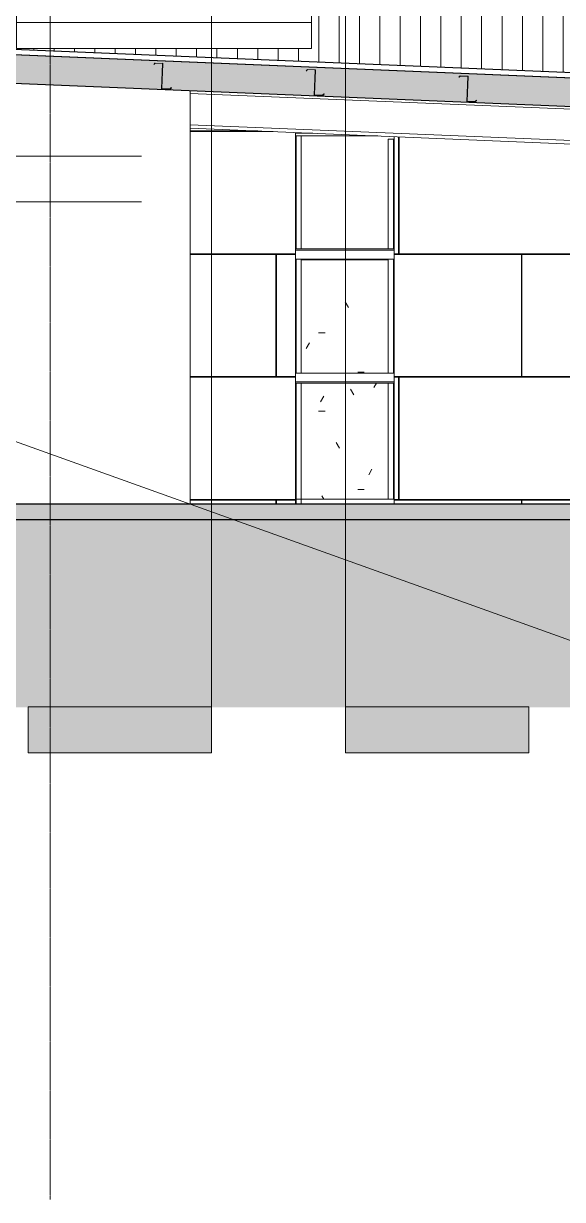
# Model space of a CAD drawing. Header units: inches. Extents: x -23445 to -52, y -314 to 853.
# Drawn here: x -15131.2 to -14919.4, y -273.2 to 188.9 of the extents above; entities that cross this region are included whole.
import ezdxf

# ---------------------------------------------------------------- set-up
doc = ezdxf.new("R2010")
doc.units = ezdxf.units.IN
doc.header["$MEASUREMENT"] = 0
doc.linetypes.add('Grid Line 1_2_', pattern=[0.875, 0.5, -0.125, 0.125, -0.125])
for name, color, linetype, lineweight in [('A-ANNO-IDEN', 131, 'Continuous', 9), ('A-CLNG', 13, 'Continuous', 9), ('A-CLNG-PATT', 13, 'Continuous', 9), ('A-FLOR', 192, 'Continuous', 9), ('A-FLOR-LEVL', 51, 'Continuous', 9), ('A-FLOR-PATT', 8, 'Continuous', 25), ('A-GLAZ-CURT', 52, 'Continuous', 9), ('A-GLAZ-CWMG', 51, 'Continuous', 9), ('A-ROOF', 132, 'Continuous', 9), ('A-WALL', 113, 'Continuous', 9), ('A-WALL-PATT', 111, 'Continuous', 25), ('C-TOPO', 7, 'Continuous', 9), ('G-ANNO-SYMB', 111, 'Continuous', 9), ('I-WALL', 2, 'Continuous', 9), ('M-EQPM', 50, 'Continuous', 9), ('M-HVAC-DUCT', 70, 'Continuous', 9), ('S-BEAM', 12, 'Continuous', 9), ('S-GRID', 1, 'Continuous', 9)]:
    doc.layers.add(name, color=color, linetype=linetype, lineweight=lineweight)

# ---------------------------------------------------------------- blocks, each defined once
blk = doc.blocks.new('Struct_Xcel_Sports Complex_rvt-2-Building Section - East_West looking South _ Fitness Center')
at = {"layer": 'A-FLOR-PATT', "lineweight": 9}
h = blk.add_hatch(dxfattribs=at)
h.set_pattern_fill('FP_34', style=0, pattern_type=2)
h.set_pattern_definition([(50, (-33524.074, 67.247), (55.0854, -4.81984), [5.76, -63.36]), (355, (-33524.074, 67.247), (-10.6557, 57.76853), [4.608, -50.688]), (100.451, (-33519.483, 66.846), (44.42947, 52.94866), [4.895, -53.848]), (46.184, (-33524.074, 82.61), (81.96444, -12.71212), [8.64, -95.04]), (96.636, (-33517.24, 81.55), (71.7815, 74.8124), [7.343, -80.772]), (351.184, (-33524.07, 82.61), (71.78195, 74.81243), [6.912, -76.032]), (21, (-33516.394, 78.767), (45.84207, -30.92146), [5.76, -63.36]), (326, (-33516.394, 78.767), (18.68706, 55.69148), [4.608, -50.688]), (71.451, (-33512.573, 76.19), (64.5289, 24.7701), [4.895, -53.848]), (37.5, (-33524.074, 67.247), (0.933895, 25.566816), [2.534, -47.539, 2.534, -48.922, -50.88]), (37.5, (-33524.074, 67.247), (0.933895, 25.566816), [-101.53, 2.534, -48.346]), (7.5, (-33524.074, 67.247), (20.20404, 30.2913), [2.534, -26.803, 2.534, -46.387, -19.392]), (7.5, (-33524.074, 67.247), (20.20404, 30.2913), [-78.259, 2.534, -16.858]), (327.5, (-33541.2, 67.247), (40.997785, -1.732403), [2.534, -16.666, 2.534, -57.37, -79.488]), (327.5, (-33541.2, 67.247), (40.997785, -1.732403), [-79.104, 2.534, -76.954]), (317.5, (-33548.88, 67.247), (44.78888, 7.68784), [2.534, -22.426, 2.534, -37.248, -56.448]), (317.5, (-33548.88, 67.247), (44.78888, 7.68784), [-64.742, 2.534, -53.914])])
h.paths.add_polyline_path([(-25189.87, -6.32), (-25174.52, -6), (-22066.14, -6), (-22066.14, 0), (-25174.52, 0), (-25189.87, -0.32), (-25287.67, -0.32), (-25303.02, 0), (-26272.89, 0), (-26272.89, -6), (-25303.02, -6), (-25287.67, -6.32), (-25241, -6.32)], flags=0)
at = {"layer": 'A-FLOR', "color": 250, "lineweight": 25}
for p, q in [((-22066.14, 0), (-24218.88, 0)), ((-25174.52, -6), (-22066.14, -6))]:
    blk.add_line(p, q, dxfattribs=at)
blk = doc.blocks.new('Girt_C - 8_D-1405489-Building Section - East_West looking South _ Fitness Center')
at = {"layer": 'S-BEAM'}
for p, q in [((-22420.08, 51.55), (-22458.77, 51.55)), ((-22458.77, 48.05), (-22420.08, 48.05)), ((-22420.08, 47.57), (-22458.77, 47.57))]:
    blk.add_line(p, q, dxfattribs=at)
blk = doc.blocks.new('Girt_C - 8_D-1472944-Building Section - East_West looking South _ Fitness Center')
at = {"layer": 'S-BEAM'}
for p, q in [((-22420.08, 100.3), (-22458.77, 100.3)), ((-22420.08, 99.82), (-22458.77, 99.82)), ((-22458.77, 96.32), (-22420.08, 96.32))]:
    blk.add_line(p, q, dxfattribs=at)
blk = doc.blocks.new('W-Wide Flange - 1_-5_-1341919-Building Section - East_West looking South _ Fitness Center')
at = {"layer": 'S-BEAM'}
for p, q in [((-22171.52, 147.72), (-22500.14, 161.41)), ((-22500.14, 149.12), (-22171.52, 135.42)), ((-22171.52, 134.06), (-22500.14, 147.76))]:
    blk.add_line(p, q, dxfattribs=at)
blk = doc.blocks.new('Girt_Z - 10_D-V43-Building Section - East_West looking South _ Fitness Center')
at = {"layer": 'S-BEAM', "lineweight": 15}
for p, q in [((-22514.01, 173.36), (-22514.52, 172.8)), ((-22514.52, 172.8), (-22514.43, 172.73)), ((-22514.43, 172.73), (-22513.96, 173.24)), ((-22511.08, 173.23), (-22514.01, 173.36)), ((-22513.96, 173.24), (-22511.08, 173.12)), ((-22511, 173.04), (-22511.41, 163.24)), ((-22511.3, 163.42), (-22510.9, 173.04)), ((-22511.41, 163.24), (-22508.04, 163.1)), ((-22508.09, 163.21), (-22511.23, 163.34)), ((-22507.62, 163.73), (-22508.09, 163.21)), ((-22508.04, 163.1), (-22507.54, 163.65)), ((-22507.54, 163.65), (-22507.62, 163.73))]:
    blk.add_line(p, q, dxfattribs=at)
for centre, radius, start, end in [((-22511.08, 173.05), 0.187, 357.6141, 87.6141), ((-22511.08, 173.05), 0.0782, 357.6141, 85.4913), ((-22511.22, 163.42), 0.0782, 177.6141, 264.5717)]:
    blk.add_arc(centre, radius, start, end, dxfattribs=at)
blk = doc.blocks.new('Girt_Z - 10_D-V44-Building Section - East_West looking South _ Fitness Center')
at = {"layer": 'S-BEAM'}
h = blk.add_hatch(dxfattribs=at)
h.set_pattern_fill('FP_11', color=256, style=0, pattern_type=2)
h.set_pattern_definition([(45, (-33524.074, 67.247), (-19.00703, 19.00703), []), (45, (-33524.074, 96.047), (-19.00703, 19.00703), [])])
h.paths.add_polyline_path([(-22448.09, 160.6), (-22447.59, 161.15), (-22447.67, 161.23), (-22448.14, 160.71), (-22451.28, 160.84), (-22451.47, 160.74)], flags=0)
h.paths.add_polyline_path([(-22451.47, 160.74), (-22451.35, 160.92), (-22450.95, 170.54), (-22451.06, 170.55)], flags=0)
h.paths.add_polyline_path([(-22454.49, 170.23), (-22454.02, 170.75), (-22451.13, 170.63), (-22451.13, 170.74), (-22454.06, 170.86), (-22454.57, 170.3)], flags=0)
at = {"layer": 'S-BEAM', "lineweight": 15}
for p, q in [((-22454.06, 170.86), (-22454.57, 170.3)), ((-22454.57, 170.3), (-22454.49, 170.23)), ((-22454.49, 170.23), (-22454.02, 170.75)), ((-22451.13, 170.74), (-22454.06, 170.86)), ((-22454.02, 170.75), (-22451.13, 170.63)), ((-22451.06, 170.55), (-22451.47, 160.74)), ((-22451.35, 160.92), (-22450.95, 170.54)), ((-22451.47, 160.74), (-22448.09, 160.6)), ((-22448.14, 160.71), (-22451.28, 160.84)), ((-22447.67, 161.23), (-22448.14, 160.71)), ((-22448.09, 160.6), (-22447.59, 161.15)), ((-22447.59, 161.15), (-22447.67, 161.23))]:
    blk.add_line(p, q, dxfattribs=at)
for centre, radius, start, end in [((-22451.14, 170.55), 0.187, 357.6141, 87.6141), ((-22451.14, 170.55), 0.0782, 357.6141, 85.4913), ((-22451.27, 160.92), 0.0782, 177.6141, 264.5717)]:
    blk.add_arc(centre, radius, start, end, dxfattribs=at)
blk = doc.blocks.new('Girt_Z - 10_D-V45-Building Section - East_West looking South _ Fitness Center')
at = {"layer": 'S-BEAM', "lineweight": 15}
for p, q in [((-22394.11, 168.36), (-22394.62, 167.81)), ((-22394.62, 167.81), (-22394.54, 167.73)), ((-22394.54, 167.73), (-22394.07, 168.25)), ((-22391.18, 168.24), (-22394.11, 168.36)), ((-22394.07, 168.25), (-22391.18, 168.13)), ((-22391.11, 168.05), (-22391.52, 158.24)), ((-22391.4, 158.43), (-22391, 168.04)), ((-22391.52, 158.24), (-22388.15, 158.1)), ((-22388.19, 158.21), (-22391.33, 158.34)), ((-22387.72, 158.73), (-22388.19, 158.21)), ((-22388.15, 158.1), (-22387.64, 158.66)), ((-22387.64, 158.66), (-22387.72, 158.73))]:
    blk.add_line(p, q, dxfattribs=at)
for centre, radius, start, end in [((-22391.19, 168.05), 0.187, 357.6141, 87.6141), ((-22391.19, 168.05), 0.0782, 357.6141, 85.4913), ((-22391.32, 158.42), 0.0782, 177.6141, 264.5717)]:
    blk.add_arc(centre, radius, start, end, dxfattribs=at)
blk = doc.blocks.new('Carrier_48TC_Standard_Efficiency_Gas_Heat_Electric_Cooling_Packaged_Rooftop_Unit_3_to_15_nominal_tons - 15 ton 48TC__16-873539-Building Section - East_West looking South _ Fitness Center')
at = {"layer": 'M-EQPM'}
for p, q in [((-22568.39, 246.7), (-22452.52, 246.7)), ((-22568.39, 246.7), (-22568.39, 189.33)), ((-22452.52, 189.33), (-22452.52, 246.7)), ((-22568.52, 195.45), (-22568.52, 241.58)), ((-22568.52, 241.58), (-22568.39, 241.58)), ((-22568.39, 195.45), (-22568.52, 195.45)), ((-22568.39, 193.08), (-22452.52, 193.08)), ((-22568.39, 193.08), (-22568.39, 179.08)), ((-22452.52, 179.08), (-22452.52, 193.08)), ((-22452.52, 189.33), (-22568.39, 189.33)), ((-22452.52, 179.08), (-22568.39, 179.08))]:
    blk.add_line(p, q, dxfattribs=at)
blk = doc.blocks.new('Girt_C - 8_D-1405504-Building Section - East_West looking South _ Fitness Center')
at = {"layer": 'S-BEAM'}
blk.add_line((-22458.77, 144.69), (-22426.49, 144.69), dxfattribs=at)
blk = doc.blocks.new('Rectangular Mullion - Exterior 2_ x 4_5_-1142359-Building Section - East_West looking South _ Fitness Center')
at = {"layer": 'A-GLAZ-CWMG'}
for p, q in [((-22458.52, 96.32), (-22458.52, 51.55)), ((-22456.52, 96.32), (-22456.52, 51.55)), ((-22458.52, 47.57), (-22458.52, 0)), ((-22456.52, 47.57), (-22456.52, 0))]:
    blk.add_line(p, q, dxfattribs=at)
blk = doc.blocks.new('Rectangular Mullion - Exterior 2_ x 4_5_-1142360-Building Section - East_West looking South _ Fitness Center')
at = {"layer": 'A-GLAZ-CWMG'}
for p, q in [((-22458.52, 144.71), (-22458.52, 100.3)), ((-22456.52, 144.71), (-22456.52, 100.3))]:
    blk.add_line(p, q, dxfattribs=at)
blk = doc.blocks.new('Rectangular Mullion - Exterior 2_ x 4_5_-V71-Building Section - East_West looking South _ Fitness Center')
at = {"layer": 'A-GLAZ-CWMG'}
for p, q in [((-22422.33, 143.5), (-22420.33, 143.5)), ((-22422.33, 100.3), (-22422.33, 143.5)), ((-22420.33, 100.3), (-22420.33, 143.5))]:
    blk.add_line(p, q, dxfattribs=at)
blk = doc.blocks.new('Rectangular Mullion - Exterior 2_ x 4_5_-V72-Building Section - East_West looking South _ Fitness Center')
at = {"layer": 'A-GLAZ-CWMG'}
for p, q in [((-22422.33, 51.55), (-22422.33, 96.32)), ((-22420.33, 51.55), (-22420.33, 96.32)), ((-22422.33, 2), (-22422.33, 47.57)), ((-22420.33, 2), (-22420.33, 47.57)), ((-22420.33, 2), (-22422.33, 2))]:
    blk.add_line(p, q, dxfattribs=at)
blk = doc.blocks.new('System Panel - Glazed-frosted-1367747-Building Section - East_West looking South _ Fitness Center')
at = {"layer": 'A-GLAZ-CURT'}
h = blk.add_hatch(dxfattribs=at)
h.set_pattern_fill('FP_12', color=256, style=0, pattern_type=2)
h.set_pattern_definition([(0, (-33524.074, 67.247), (61.44, 15.36), [2.534, -43.546, 2.534, -43.546, -245.76]), (0, (-33524.074, 67.247), (61.44, 15.36), [-92.16, 2.534, -89.626, 2.534, -43.546, -107.52]), (0, (-33524.074, 67.247), (61.44, 15.36), [-230.4, 2.534, -28.186, 2.534, -74.266]), (120, (-33501.034, 74.927), (-44.02215, 45.5286), [2.534, -43.546, 2.534, -43.546, -245.76]), (120, (-33501.034, 74.927), (-44.02215, 45.5286), [-92.16, 2.534, -89.626, 2.534, -43.546, -107.52]), (120, (-33501.034, 74.927), (-44.02215, 45.5286), [-230.4, 2.534, -28.186, 2.534, -74.266]), (240, (-33493.354, 105.647), (-17.41785, -60.8886), [2.534, -43.546, 2.534, -43.546, -245.76]), (240, (-33493.354, 105.647), (-17.41785, -60.8886), [-92.16, 2.534, -89.626, 2.534, -43.546, -107.52]), (240, (-33493.354, 105.647), (-17.41785, -60.8886), [-230.4, 2.534, -28.186, 2.534, -74.266])])
h.paths.add_polyline_path([(-22456.52, 2), (-22422.33, 2), (-22422.33, 47.57), (-22456.52, 47.57)], flags=0)
h.paths.add_polyline_path([(-22433.58, 51.55), (-22422.33, 51.55), (-22422.33, 96), (-22456.52, 96), (-22456.52, 51.55)], flags=0)
blk.add_line((-22422.33, 96), (-22456.52, 96), dxfattribs=at)
blk = doc.blocks.new('Rectangular Mullion - Exterior 2_ x 4_5_-V73-Building Section - East_West looking South _ Fitness Center')
at = {"layer": 'A-GLAZ-CWMG'}
for p, q in [((-22458.52, 0), (-22458.52, 2)), ((-22458.52, 2), (-22421.33, 2))]:
    blk.add_line(p, q, dxfattribs=at)
blk = doc.blocks.new('Rectangular Elbow - Radius - 1 W-1453818-Building Section - East_West looking South _ Fitness Center')
at = {"layer": 'M-HVAC-DUCT'}
for p, q in [((-22578.7, 118.82), (-22578.7, 136.82)), ((-22519.32, 136.82), (-22578.7, 136.82)), ((-22519.32, 118.82), (-22578.7, 118.82))]:
    blk.add_line(p, q, dxfattribs=at)
blk = doc.blocks.new('Section - 3_32_ x 3_8_-18514-Building Section - East_West looking South _ Fitness Center')
at = {"layer": 'G-ANNO-SYMB'}
blk.add_hatch(color=256, dxfattribs=at).paths.add_polyline_path([(-22946.16, -26.7), (-22874.16, -26.7), (-22874.16, -44.7), (-22946.16, -44.7)], flags=0)
for p, q in [((-22946.16, -26.7), (-22946.16, -44.7)), ((-22874.16, -26.7), (-22946.16, -26.7)), ((-22874.16, -44.7), (-22874.16, -26.7)), ((-22946.16, -44.7), (-22874.16, -44.7))]:
    blk.add_line(p, q, dxfattribs=at)

msp = doc.modelspace()

# ---------------------------------------------------------------- hatches: boundary and pattern name
at = {"layer": 'A-CLNG-PATT'}
h = msp.add_hatch(dxfattribs=at)
h.set_pattern_fill('FP_18', color=256, style=0, pattern_type=2)
h.set_pattern_definition([(161.57, (-33523.114, 68.207), (-7.6802237, -0.0009796), [0, -54.643, 6.067, 0]), (18.43, (-33525.034, 68.207), (-7.6802237, 0.0009796), [0, -54.643, 6.067, 0]), (108.43, (-33523.114, 68.207), (3.8382953, -19.20136532), [18.211, -42.499]), (71.57, (-33525.034, 68.207), (3.8382953, 19.20136532), [18.211, -42.499])])
h.paths.add_polyline_path([(-14627.157, 144.24209), (-14627.157, 155.37674), (-15364.42762, 186.09635), (-15364.42762, 174.9617), (-14630.64374, 144.38737)], flags=0)
at = {"layer": 'A-WALL-PATT', "lineweight": 9}
h = msp.add_hatch(dxfattribs=at)
h.set_pattern_fill('FP_35', color=256, style=0, pattern_type=2)
h.set_pattern_definition([(270, (-30135.186, -153.667), (8, 5e-16), [])])
h.paths.add_polyline_path([(-14624.17762, 157.38454), (-14624.17762, 158.5), (-14626.67762, 158.5), (-14626.67762, 163.55469), (-14627.05262, 163.24003), (-14627.05262, 157.50434)], flags=0)
h.paths.add_polyline_path([(-14627.157, 157.50869), (-14627.157, 163.15244), (-14627.25325, 163.07168), (-14627.32355, 163.15547), (-14627.157, 163.29522), (-14627.157, 166.94531), (-14634.49015, 166.94531), (-14634.49015, 167.05469), (-14627.157, 167.05469), (-14627.157, 185.5), (-14627.05262, 185.5), (-14627.05262, 167.05469), (-14626.86512, 167.05469), (-14626.86507, 166.94531), (-14627.05262, 166.94531), (-14627.05262, 163.3828), (-14626.787, 163.60569), (-14626.787, 166.87128), (-14626.67762, 166.94531), (-14626.67762, 192.79688), (-14627.25325, 192.31387), (-14627.32355, 192.39766), (-14626.787, 192.84788), (-14626.787, 196.11347), (-14626.67762, 196.1875), (-14626.67762, 237.79688), (-14627.25325, 237.31387), (-14627.32355, 237.39766), (-14626.787, 237.84788), (-14626.787, 239.45581), (-14634.56825, 239.45581), (-14634.56825, 237.84788), (-14634.03279, 237.39857), (-14634.10309, 237.31478), (-14634.67762, 237.84788), (-14634.67762, 239.45581), (-15018.05262, 239.45581), (-15018.05262, 179.07714), (-15133.92762, 179.07714), (-15133.92762, 195.45214), (-15134.05262, 195.45214), (-15134.05262, 239.45581), (-15362.67762, 239.45581), (-15362.67762, 190), (-15364.17762, 190), (-15364.17762, 188.21788), (-14669.31004, 159.26506)], flags=0)
h.paths.add_polyline_path([(-14634.10309, 163.0726), (-14634.67762, 163.60569), (-14634.67762, 166.86719), (-14634.56825, 166.87006), (-14634.49015, 163.54016), (-14634.03279, 163.15638)], flags=0)
h.paths.add_polyline_path([(-14634.10309, 192.31478), (-14634.67762, 192.84788), (-14634.67762, 196.10938), (-14634.56825, 196.11224), (-14634.49015, 192.78235), (-14634.03279, 192.39857)], flags=0)
h.paths.add_polyline_path([(-14634.10309, 196.1875), (-14634.49015, 196.1875), (-14634.49015, 196.29688), (-14626.86512, 196.29687), (-14626.86507, 196.1875), (-14634.03279, 196.1875)], flags=0)
h = msp.add_hatch(dxfattribs=at)
h.set_pattern_fill('FP_14', color=256, style=0, pattern_type=2)
h.set_pattern_definition([(90, (-30037.98, 677.25), (-193, -193), [48, -145]), (180, (-30037.98, 677.25), (-2e-14, -193), [96.25, -96.75]), (270, (-30134.23, 725.25), (-193, -193), [48, -145]), (180, (-30037.98, 725.25), (-2e-14, -193), [96.25, -96.75]), (270, (-30134.48, 725.25), (-193, -193), [48, -145]), (180, (-30134.48, 725.25), (-2e-14, -193), [96.25, -96.75]), (90, (-30230.73, 677.25), (-193, -193), [48, -145]), (180, (-30134.48, 677.25), (-2e-14, -193), [96.25, -96.75]), (90, (-30085.98, 725.5), (-193, -193), [48, -145]), (180, (-30037.73, 725.5), (-2e-14, -193), [48.25, -144.75]), (180, (-30037.73, 773.5), (-2e-14, -193), [48.25, -144.75]), (90, (-30182.48, 725.5), (-193, -193), [48, -145]), (180, (-30086.23, 725.5), (-2e-14, -193), [96.25, -96.75]), (270, (-30086.23, 773.5), (-193, -193), [48, -145]), (180, (-30086.23, 773.5), (-2e-14, -193), [96.25, -96.75]), (180, (-30182.73, 725.5), (-2e-14, -193), [48, -145]), (270, (-30182.73, 773.5), (-193, -193), [48, -145]), (180, (-30182.73, 773.5), (-2e-14, -193), [48, -145]), (90, (-30037.98, 773.75), (-193, -193), [48, -145]), (180, (-30037.98, 773.75), (-2e-14, -193), [96.25, -96.75]), (270, (-30134.23, 821.75), (-193, -193), [48, -145]), (180, (-30037.98, 821.75), (-2e-14, -193), [96.25, -96.75]), (270, (-30134.48, 821.75), (-193, -193), [48, -145]), (180, (-30134.48, 821.75), (-2e-14, -193), [96.25, -96.75]), (270, (-30230.73, 821.75), (-193, -193), [48, -145]), (180, (-30134.48, 773.75), (-2e-14, -193), [96.25, -96.75]), (90, (-30085.98, 822), (-193, -193), [48, -145]), (180, (-30037.73, 822), (-2e-14, -193), [48.25, -144.75]), (180, (-30037.73, 870), (-2e-14, -193), [48.25, -144.75]), (90, (-30182.48, 822), (-193, -193), [48, -145]), (180, (-30086.23, 822), (-2e-14, -193), [96.25, -96.75]), (270, (-30086.23, 870), (-193, -193), [48, -145]), (180, (-30086.23, 870), (-2e-14, -193), [96.25, -96.75]), (180, (-30182.73, 822), (-2e-14, -193), [48, -145]), (270, (-30182.73, 870), (-193, -193), [48, -145]), (180, (-30182.73, 870), (-2e-14, -193), [48, -145])])
h.paths.add_polyline_path([(-15376.24012, 0), (-15369.67762, 0), (-15369.67762, 115.82032), (-15376.24012, 115.82032), (-15376.24012, 76.46)], flags=0)
h.paths.add_polyline_path([(-15024.30262, 0), (-15024.30262, 145.75), (-15017.53164, 145.75), (-15065.67762, 147.75608), (-15065.67762, 0)], flags=0)
h.paths.add_polyline_path([(-14985.61512, 0), (-14883.42762, 0), (-14883.42762, 139.829), (-14879.55262, 139.829), (-14879.55262, 140.00087), (-14985.61512, 144.42015), (-14985.61512, 76.46)], flags=0)
h.paths.add_polyline_path([(-15365.42762, 141.09921), (-15364.92762, 141.09921), (-15364.92762, 144.67524), (-15365.42762, 144.67524), (-15365.42762, 144.55208)], flags=0)
h.paths.add_polyline_path([(-14626.93882, 145.5), (-14624.05262, 145.5), (-14624.05262, 146.36979), (-14627.05262, 146.49479), (-14627.05262, 145.5)], flags=0)
h.paths.add_polyline_path([(-14624.05262, 153.8763), (-14624.05262, 155.3776), (-14627.05262, 155.5026), (-14627.05262, 154.0013)], flags=0)
h.paths.add_polyline_path([(-14627.157, 155.37674), (-14627.157, 155.50695), (-15364.17762, 186.21614), (-15364.17762, 186.08593), (-14648.23498, 156.25499)], flags=0)
at = {"layer": 'C-TOPO'}
h = msp.add_hatch(dxfattribs=at)
h.set_pattern_fill('FP_13', color=256, style=0, pattern_type=2)
h.set_pattern_definition([(0, (-33524.074, 67.247), (48, 48), [48, -48]), (0, (-33524.074, 85.247), (48, 48), [48, -48]), (0, (-33524.074, 103.247), (48, 48), [48, -48]), (90, (-33518.074, 109.247), (-48, 48), [48, -48]), (90, (-33500.074, 109.247), (-48, 48), [48, -48]), (90, (-33482.074, 109.247), (-48, 48), [48, -48])])
h.paths.add_polyline_path([(-18929.50562, -79.828), (-14623.67762, -79.828), (-14623.67762, -48), (-14636.67762, -48), (-14636.67762, -36), (-14631.67762, -36), (-14631.67762, -6), (-17740.05262, -6), (-17755.90955, -6.33035), (-17853.2024, -6.3198), (-17872.67762, -6), (-17872.67762, -12), (-17953.80262, -12), (-17953.80262, -6), (-18221.05262, -6), (-18221.05262, -12), (-18302.80262, -12), (-18302.80262, -6), (-18838.42762, -6), (-18838.42762, -36), (-18835.42762, -36), (-18835.42762, -48), (-18853.42762, -48), (-18853.42762, -36), (-18852.42762, -35.97606), (-18852.42762, 0), (-18929.50562, 0), (-18929.50562, -6.95548)], flags=0)
h.paths.add_polyline_path([(-17806.53762, -0.3198), (-17755.40285, -0.3198), (-17740.05262, 0), (-17868.55262, 0), (-17853.2024, -0.3198)], flags=0)

# ---------------------------------------------------------------- linework, layer by layer
at = {"layer": 'A-ANNO-IDEN', "color": 153}
msp.add_line((-15139.92187, 26.66641), (-14470.75129, -213.32508), dxfattribs=at)
at = {"layer": 'A-CLNG', "lineweight": 25}
for p, q in [((-14627.157, 155.37674), (-15364.17762, 186.08593)), ((-15364.17762, 174.95128), (-14627.157, 144.24209))]:
    msp.add_line(p, q, dxfattribs=at)
at = {"layer": 'A-FLOR-LEVL', "linetype": 'Grid Line 1_2_'}
msp.add_line((-19122.86105, 0), (-13634.10082, 0), dxfattribs=at)
at = {"layer": 'A-ROOF', "lineweight": 25}
for p, q in [((-14536.42762, 153.72829), (-15364.17762, 188.21788)), ((-15364.17762, 186.21614), (-14536.42762, 151.72656))]:
    msp.add_line(p, q, dxfattribs=at)
at = {"layer": 'A-WALL'}
for p, q in [((-15024.30262, 0), (-15024.30262, 145.75)), ((-15024.30262, 145.75), (-15017.53164, 145.75)), ((-14985.61512, 144.42015), (-14985.61512, 0))]:
    msp.add_line(p, q, dxfattribs=at)
at = {"layer": 'G-ANNO-SYMB'}
for p, q in [((-15057.3914, 737.15708), (-15057.3914, -79.66081)), ((-15004.71102, 545.15708), (-15004.71102, -79.66081))]:
    msp.add_line(p, q, dxfattribs=at)
at = {"layer": 'I-WALL'}
msp.add_line((-15065.67762, 0), (-15065.67762, 162.51378), dxfattribs=at)
at = {"layer": 'S-GRID', "linetype": 'Grid Line 1_2_'}
msp.add_line((-15120.67762, -273.16081), (-15120.67762, 671.89181), dxfattribs=at)

# ---------------------------------------------------------------- block references
at = {"color": 90, "lineweight": 5}
msp.add_blockref('Struct_Xcel_Sports Complex_rvt-2-Building Section - East_West looking South _ Fitness Center', (7434.4626, 0), dxfattribs=at)
at = {"layer": 'A-GLAZ-CURT'}
msp.add_blockref('System Panel - Glazed-frosted-1367747-Building Section - East_West looking South _ Fitness Center', (7434.4626, 0), dxfattribs=at)
at = {"layer": 'A-GLAZ-CWMG'}
for name in ['Rectangular Mullion - Exterior 2_ x 4_5_-1142360-Building Section - East_West looking South _ Fitness Center', 'Rectangular Mullion - Exterior 2_ x 4_5_-V71-Building Section - East_West looking South _ Fitness Center', 'Rectangular Mullion - Exterior 2_ x 4_5_-1142359-Building Section - East_West looking South _ Fitness Center', 'Rectangular Mullion - Exterior 2_ x 4_5_-V72-Building Section - East_West looking South _ Fitness Center', 'Rectangular Mullion - Exterior 2_ x 4_5_-V73-Building Section - East_West looking South _ Fitness Center']:
    msp.add_blockref(name, (7434.4626, 0), dxfattribs=at)
at = {"layer": 'G-ANNO-SYMB'}
msp.add_blockref('Section - 3_32_ x 3_8_-18514-Building Section - East_West looking South _ Fitness Center', (7816.7642, -52.95702), dxfattribs=at)
at = {"layer": 'G-ANNO-SYMB', "extrusion": (0, 0, -1)}
msp.add_blockref('Section - 3_32_ x 3_8_-18514-Building Section - East_West looking South _ Fitness Center', (37878.86662, -52.95702), dxfattribs=at)
at = {"layer": 'M-EQPM'}
msp.add_blockref('Carrier_48TC_Standard_Efficiency_Gas_Heat_Electric_Cooling_Packaged_Rooftop_Unit_3_to_15_nominal_tons - 15 ton 48TC__16-873539-Building Section - East_West looking South _ Fitness Center', (7434.4626, 0), dxfattribs=at)
at = {"layer": 'M-HVAC-DUCT'}
msp.add_blockref('Rectangular Elbow - Radius - 1 W-1453818-Building Section - East_West looking South _ Fitness Center', (7434.4626, 0), dxfattribs=at)
at = {"layer": 'S-BEAM'}
for name in ['Girt_Z - 10_D-V43-Building Section - East_West looking South _ Fitness Center', 'Girt_Z - 10_D-V44-Building Section - East_West looking South _ Fitness Center', 'Girt_Z - 10_D-V45-Building Section - East_West looking South _ Fitness Center', 'W-Wide Flange - 1_-5_-1341919-Building Section - East_West looking South _ Fitness Center', 'Girt_C - 8_D-1405504-Building Section - East_West looking South _ Fitness Center', 'Girt_C - 8_D-1472944-Building Section - East_West looking South _ Fitness Center', 'Girt_C - 8_D-1405489-Building Section - East_West looking South _ Fitness Center']:
    msp.add_blockref(name, (7434.4626, 0), dxfattribs=at)

doc.saveas('drawing.dxf')
